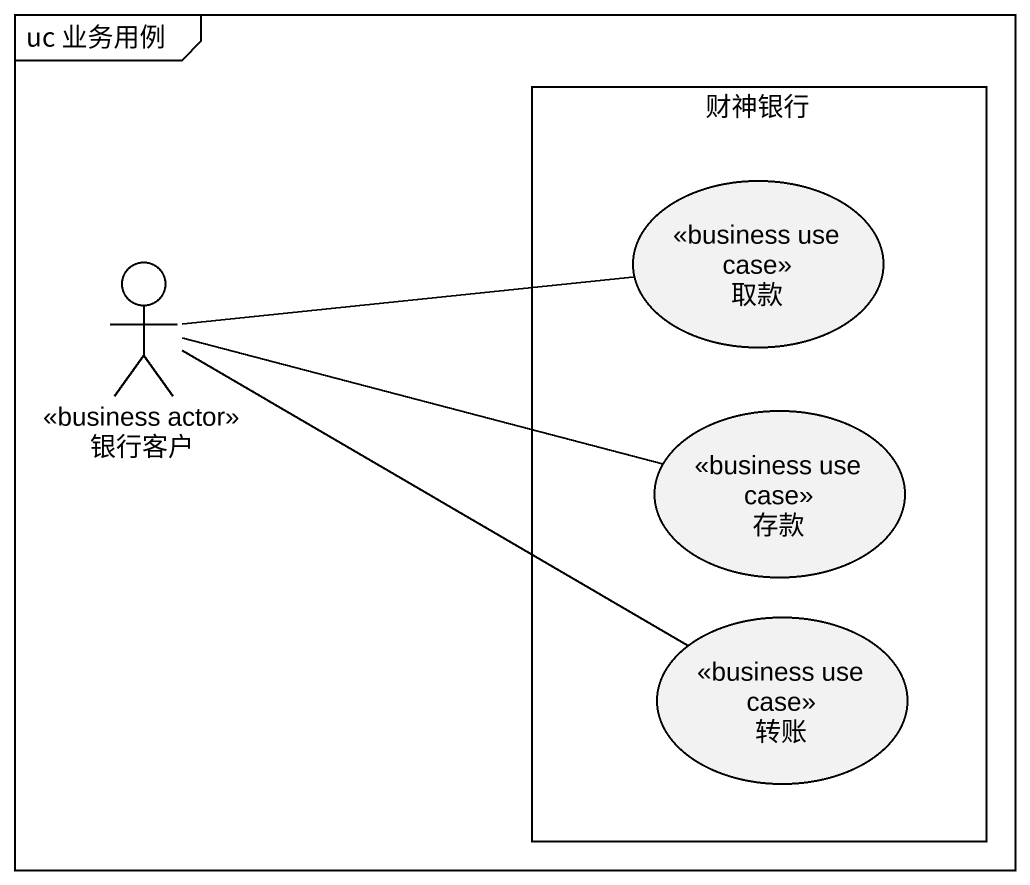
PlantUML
@startuml
mainframe uc 业务用例
rectangle 财神银行 {
  usecase 取款 <<business use case>>
  usecase 存款 <<business use case>>
  usecase 转账 <<business use case>>
}
actor 银行客户 <<business actor>>
银行客户 -right- 取款
银行客户 -right- 存款
银行客户 -right- 转账
银行客户 -right- 转账
@enduml
